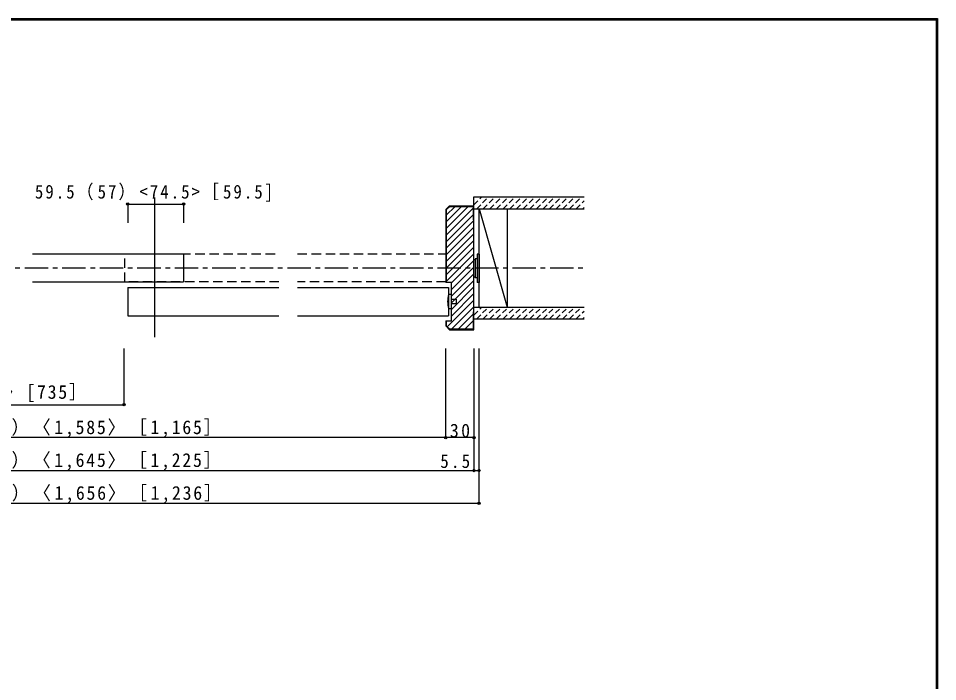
# Model space of a CAD drawing. Units: millimetres at full size, sheet at 1:5; details may follow other scales. Extents: x -973 to 977, y -718 to 696.
# Drawn here: x -3 to 977, y -11 to 696 of the extents above; entities that cross this region are included whole.
import ezdxf

# ---------------------------------------------------------------- set-up
doc = ezdxf.new("R2010")
doc.units = ezdxf.units.MM
doc.header["$LTSCALE"] = 5
doc.header["$PDMODE"] = 32
doc.header["$PDSIZE"] = 2.5
for name, pattern in [('CHAIN1', [8, 5, -1, 1, -1]), ('DASHED1', [1.8, 1.2, -0.6]), ('DASHED2', [3, 2, -1])]:
    doc.linetypes.add(name, pattern=pattern)
for name, color, linetype in [('0-1_通り芯', 4, 'CHAIN1'), ('0-4_枠', 3, 'Continuous'), ('0-6_扉', 6, 'Continuous'), ('0-A_文字', 4, 'Continuous'), ('0-B_寸法', 7, 'Continuous'), ('F-1_枠', 6, 'Continuous')]:
    doc.layers.add(name, color=color, linetype=linetype)
doc.styles.add('ＭＳ ゴシック', font='')
doc.styles.get('ＭＳ ゴシック').set_extended_font_data('MS Gothic')

msp = doc.modelspace()

# ---------------------------------------------------------------- linework, layer by layer
at = {"layer": '0-1_通り芯'}
msp.add_line((-596.538, 430), (599.844, 430), dxfattribs=at)
at = {"layer": '0-4_枠'}
msp.add_line((142.344, 356), (142.344, 505), dxfattribs=at)
at = {"layer": '0-6_扉'}
for p, q in [((11.844, 445), (172.844, 445)), ((172.844, 445), (172.844, 415)), ((11.844, 415), (172.844, 415)), ((113.344, 409), (113.344, 379)), ((113.344, 409), (274.344, 409)), ((294.344, 409), (455.344, 409)), ((113.344, 379), (274.344, 379)), ((294.344, 379), (455.344, 379))]:
    msp.add_line(p, q, dxfattribs=at)
at = {"layer": '0-6_扉', "color": 2, "linetype": 'DASHED2'}
for p, q in [((110.344, 415), (110.344, 445)), ((110.344, 445), (274.344, 445)), ((294.344, 445), (452.344, 445)), ((274.344, 415), (110.344, 415)), ((452.344, 415), (294.344, 415))]:
    msp.add_line(p, q, dxfattribs=at)
at = {"layer": '0-A_文字', "linetype": 'DASHED1'}
for p, q in [((482.344, 497.11), (490.734, 505.5)), ((485.305, 493), (497.805, 505.5)), ((492.376, 493), (504.876, 505.5)), ((499.447, 493), (511.947, 505.5)), ((506.518, 493), (519.018, 505.5)), ((513.589, 493), (526.089, 505.5)), ((520.661, 493), (533.161, 505.5)), ((527.732, 493), (540.232, 505.5)), ((534.803, 493), (547.303, 505.5)), ((541.874, 493), (554.374, 505.5)), ((548.945, 493), (561.445, 505.5)), ((556.016, 493), (568.516, 505.5)), ((563.087, 493), (575.587, 505.5)), ((570.158, 493), (582.658, 505.5)), ((577.229, 493), (589.729, 505.5)), ((584.3, 493), (596.8, 505.5)), ((591.371, 493), (599.844, 501.473)), ((598.442, 493), (599.844, 494.402)), ((482.344, 379.61), (490.734, 388)), ((485.305, 375.5), (497.805, 388)), ((492.376, 375.5), (504.876, 388)), ((499.447, 375.5), (511.947, 388)), ((506.518, 375.5), (519.018, 388)), ((513.589, 375.5), (526.089, 388)), ((520.661, 375.5), (533.161, 388)), ((527.732, 375.5), (540.232, 388)), ((534.803, 375.5), (547.303, 388)), ((541.874, 375.5), (554.374, 388)), ((548.945, 375.5), (561.445, 388)), ((556.016, 375.5), (568.516, 388)), ((563.087, 375.5), (575.587, 388)), ((570.158, 375.5), (582.658, 388)), ((577.229, 375.5), (589.729, 388)), ((584.3, 375.5), (596.8, 388)), ((591.371, 375.5), (599.844, 383.973)), ((598.442, 375.5), (599.844, 376.902))]:
    msp.add_line(p, q, dxfattribs=at)
at = {"layer": '0-A_文字', "color": 2}
for p, q in [((482.344, 505.5), (599.844, 505.5)), ((482.344, 493), (599.844, 493)), ((482.344, 388), (599.844, 388)), ((482.344, 375.5), (599.844, 375.5))]:
    msp.add_line(p, q, dxfattribs=at)
at = {"layer": '0-A_文字', "color": 3}
for p, q in [((482.344, 364), (482.344, 505.5)), ((456.344, 496), (452.344, 492)), ((452.344, 492), (452.344, 414.5)), ((456.551, 495.5), (452.844, 491.793)), ((452.844, 491.793), (452.844, 414.5)), ((456.344, 496), (482.344, 496)), ((456.551, 495.5), (481.844, 495.5)), ((481.844, 481), (481.844, 495.5)), ((481.844, 481), (482.344, 481)), ((458.344, 414.5), (452.344, 414.5)), ((458.344, 373.5), (458.344, 414.5)), ((452.344, 373.5), (452.344, 368)), ((452.344, 373.5), (458.344, 373.5)), ((452.844, 373.5), (452.844, 368.207)), ((456.344, 364), (452.344, 368)), ((456.551, 364.5), (452.844, 368.207)), ((456.344, 364), (482.344, 364)), ((481.844, 364.5), (456.551, 364.5))]:
    msp.add_line(p, q, dxfattribs=at)
at = {"layer": '0-A_文字'}
for p, q in [((476.342, 495.5), (452.844, 472.002)), ((469.271, 495.5), (452.844, 479.073)), ((462.2, 495.5), (452.844, 486.144)), ((481.844, 493.931), (452.844, 464.931)), ((481.844, 486.86), (452.844, 457.86)), ((482.344, 480.289), (452.844, 450.789)), ((482.344, 473.218), (452.844, 443.718)), ((482.344, 466.147), (452.844, 436.646)), ((482.344, 459.075), (452.844, 429.575)), ((482.344, 452.004), (452.844, 422.504)), ((482.344, 444.933), (452.844, 415.433)), ((482.344, 437.862), (458.344, 413.862)), ((482.344, 430.791), (458.344, 406.791)), ((482.344, 423.72), (458.344, 399.72)), ((482.344, 416.649), (458.344, 392.649)), ((482.344, 409.578), (458.344, 385.578)), ((482.344, 402.507), (458.344, 378.507)), ((482.344, 395.436), (453.98, 367.071)), ((482.344, 388.365), (458.479, 364.5)), ((481.844, 380.794), (465.551, 364.5)), ((481.844, 373.723), (472.622, 364.5))]:
    msp.add_line(p, q, dxfattribs=at)
at = {"layer": '0-A_文字', "color": 7}
for p, q in [((487.844, 388), (487.844, 493)), ((487.844, 493), (517.844, 388)), ((517.844, 493), (517.844, 388)), ((487.844, 444.5), (485.844, 444.5)), ((485.844, 444.5), (485.844, 414.5)), ((487.844, 444.5), (487.844, 414.5)), ((482.344, 421), (482.344, 439)), ((483.844, 438.5), (482.344, 438.5)), ((483.844, 439.5), (483.844, 419.5)), ((485.844, 439.5), (483.844, 439.5)), ((482.344, 420.5), (483.844, 420.5)), ((485.844, 419.5), (483.844, 419.5)), ((487.844, 414.5), (485.844, 414.5)), ((458.344, 401.5), (455.344, 401.5)), ((458.344, 386.5), (458.344, 401.5)), ((458.344, 396.5), (463.344, 396.5)), ((463.344, 396.5), (463.344, 391.5)), ((455.344, 386.5), (458.344, 386.5)), ((463.344, 391.5), (458.344, 391.5))]:
    msp.add_line(p, q, dxfattribs=at)
at = {"layer": '0-A_文字', "color": 2, "linetype": 'DASHED2'}
msp.add_line((452.344, 445), (452.344, 415), dxfattribs=at)
at = {"layer": '0-A_文字', "color": 6}
msp.add_line((455.344, 409), (455.344, 379), dxfattribs=at)
at = {"layer": '0-A_文字', "color": 3}
msp.add_lwpolyline([(481.844, 364.5), (481.844, 383), (482.344, 383)], dxfattribs=at)
at = {"layer": '0-A_文字', "color": 7}
msp.add_arc((482.969, 394), 28.625, 164.81071, 195.18929, dxfattribs=at)
at = {"layer": '0-B_寸法', "color": 4}
for p, q in [((113.344, 497.917), (172.844, 497.917)), ((113.344, 497.917), (113.344, 477.917)), ((172.844, 497.917), (172.844, 477.917)), ((109.344, 284), (109.344, 344)), ((452.344, 249), (452.344, 344)), ((482.344, 344), (482.344, 214)), ((487.844, 179), (487.844, 344)), ((-448.656, 284), (109.344, 284)), ((482.344, 249), (-478.656, 249)), ((-478.656, 214), (482.344, 214)), ((482.344, 214), (487.844, 214)), ((487.844, 179), (-484.156, 179))]:
    msp.add_line(p, q, dxfattribs=at)
at = {"layer": '0-B_寸法'}
for p in [(113.344, 497.917), (172.844, 497.917), (109.344, 284), (452.344, 249), (482.344, 249), (482.344, 214), (487.844, 214), (487.844, 179)]:
    msp.add_point(p, dxfattribs=at)
at = {"layer": 'F-1_枠'}
for p, q in [((-973.347, 695.833), (976.653, 695.833)), ((974.986, 695.833), (974.986, -700.833)), ((975.82, 695.833), (975.82, -700.833)), ((976.653, 695.833), (976.653, -700.833)), ((-973.347, 695), (976.653, 695)), ((-973.347, 694.167), (976.653, 694.167))]:
    msp.add_line(p, q, dxfattribs=at)

# ---------------------------------------------------------------- texts
at = {"layer": '0-B_寸法', "char_height": 14.66, "attachment_point": 7, "style": 'ＭＳ ゴシック'}
for s, insert in [('\\T1.24;\\W0.9;59.5（57）<74.5>［59.5]', (14.344, 500.417)), ('\\T1.2;\\W0.95;有効開口寸法＝1,571（1,040)〈1,005〉[735］', (-404.656, 286.5)), ('\\T1.2;\\W0.95;枠内＝2,419（1,620）〈1,585〉［1,165］', (-215.476, 249)), ('\\T1.27;\\W0.95;30', (456.719, 249)), ('\\T1.2;\\W0.95;枠外＝2,479（1,680）〈1,645〉［1,225］', (-215.476, 214)), ('\\T1.27;\\W0.9;5.5', (446.514, 216.5)), ('\\T1.2;\\W0.95;ＲＯＷ＝2,490（1,691）〈1,656〉［1,236］', (-237.976, 179))]:
    msp.add_mtext(s, dxfattribs=dict(at, insert=insert))

doc.saveas('drawing.dxf')
